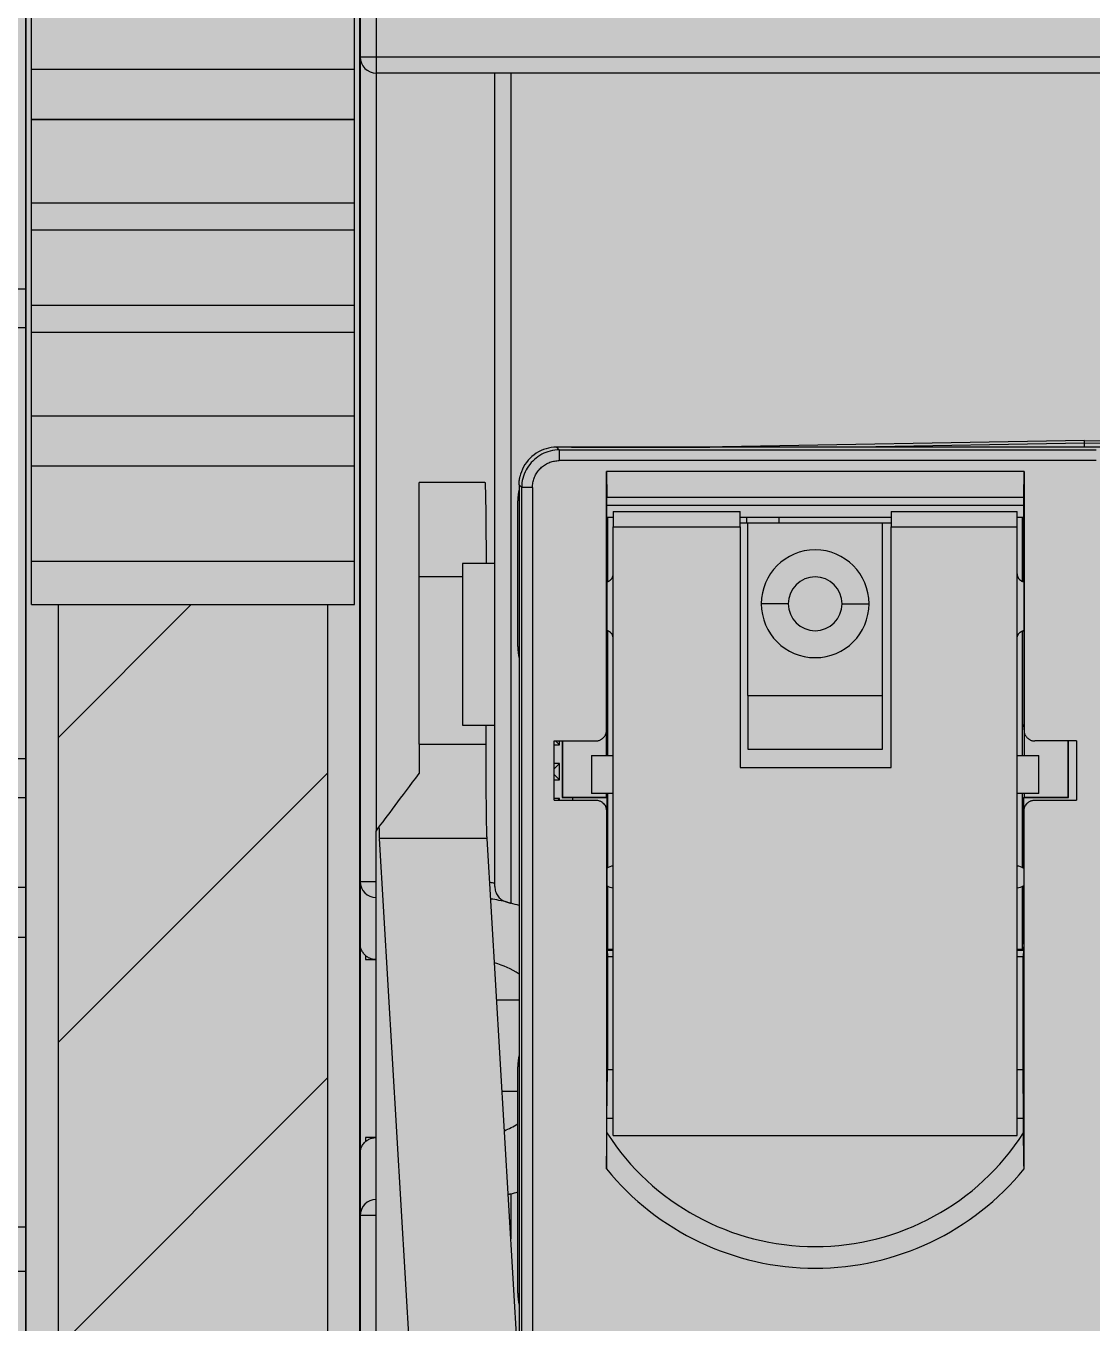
# Model space of a CAD drawing. Extents: x -20 to 2016, y -5898 to 916.
# Drawn here: x 554.75 to 574.55, y 753.79 to 777.86 of the extents above; entities that cross this region are included whole.
import ezdxf

# ---------------------------------------------------------------- set-up
doc = ezdxf.new("R2010")
doc.units = 0
for name, color, linetype in [('Default', 7, 'Continuous'), ('DV1_Default', 7, 'Continuous'), ('DV1_DRAW', 7, 'Continuous'), ('MAIN-1', 7, 'Continuous'), ('SYMS', 7, 'Continuous')]:
    doc.layers.add(name, color=color, linetype=linetype)

# ---------------------------------------------------------------- blocks, each defined once
blk = doc.blocks.new('clipfix_35_5-select__2', base_point=(-147.547, 71.306))
at = {"color": 7, "linetype": 'Continuous'}
for p, q in [((-132.965, 76.456), (-139.986, 76.456)), ((-132.965, 76.456), (-132.247, 76.456)), ((-132.965, 71.306), (-132.965, 76.456)), ((-132.247, 75.881), (-132.247, 76.456)), ((-132.247, 76.456), (-124.247, 76.456)), ((-124.247, 76.456), (-124.247, 75.881)), ((-124.247, 76.456), (-123.528, 76.456)), ((-123.528, 76.456), (-121.856, 76.456)), ((-123.528, 71.306), (-123.528, 76.456)), ((-120.931, 76.456), (-121.856, 76.456)), ((-121.856, 76.456), (-121.856, 71.306)), ((-115.557, 76.456), (-120.931, 76.456)), ((-120.931, 76.456), (-120.931, 71.306)), ((-115.557, 76.456), (-115.557, 71.306)), ((-114.737, 76.456), (-115.557, 76.456)), ((-114.737, 71.306), (-114.737, 76.456)), ((-114.737, 76.456), (-106.507, 76.456))]:
    blk.add_line(p, q, dxfattribs=at)
blk = doc.blocks.new('SE')
at = {"layer": 'DV1_Default', "linetype": 'Continuous'}
h = blk.add_hatch(dxfattribs=at)
h.set_pattern_fill('LINE', scale=1.25984, angle=45, style=0)
h.paths.add_polyline_path([(55.081, 163.679), (55.081, 138.587), (60.081, 138.587), (60.081, 163.679)])
at = {"layer": 'DV1_Default', "color": 7, "linetype": 'Continuous'}
for p, q in [((54.581, 173.608), (54.581, 174.783)), ((60.581, 173.608), (60.581, 174.783)), ((54.481, 174.337), (54.481, 174.583)), ((60.681, 174.337), (60.681, 174.583)), ((54.481, 172.337), (54.481, 174.337)), ((60.681, 172.337), (60.681, 174.337)), ((54.581, 172.679), (54.581, 173.608)), ((54.581, 173.608), (60.581, 173.608)), ((60.581, 172.679), (60.581, 173.608)), ((54.581, 172.678), (54.581, 172.679)), ((54.581, 172.679), (60.581, 172.679)), ((54.581, 171.128), (54.581, 172.678)), ((54.581, 172.678), (60.581, 172.678)), ((60.581, 172.678), (60.581, 172.679)), ((60.581, 171.128), (60.581, 172.678)), ((54.481, 167.839), (54.481, 172.337)), ((60.681, 167.839), (60.681, 172.337)), ((54.581, 170.628), (54.581, 171.128)), ((54.581, 171.128), (60.581, 171.128)), ((60.581, 170.628), (60.581, 171.128)), ((54.581, 170.628), (54.581, 170.628)), ((54.581, 169.228), (54.581, 170.628)), ((54.581, 170.628), (60.581, 170.628)), ((54.581, 170.628), (60.581, 170.628)), ((60.581, 170.628), (60.581, 170.628)), ((60.581, 169.228), (60.581, 170.628)), ((54.581, 168.728), (54.581, 169.228)), ((54.581, 169.228), (60.581, 169.228)), ((60.581, 168.728), (60.581, 169.228)), ((54.581, 168.728), (54.581, 168.728)), ((54.581, 167.179), (54.581, 168.728)), ((54.581, 168.728), (60.581, 168.728)), ((54.581, 168.728), (60.581, 168.728)), ((60.581, 168.728), (60.581, 168.728)), ((60.581, 167.179), (60.581, 168.728)), ((54.481, 165.337), (54.481, 167.839)), ((60.681, 165.337), (60.681, 167.839)), ((54.581, 166.251), (54.581, 167.179)), ((54.581, 167.179), (60.581, 167.179)), ((60.581, 166.251), (60.581, 167.179)), ((54.581, 164.479), (54.581, 166.251)), ((54.581, 166.251), (60.581, 166.251)), ((60.581, 164.479), (60.581, 166.251)), ((54.481, 139.787), (54.481, 165.337)), ((60.681, 139.787), (60.681, 165.337)), ((54.581, 164.179), (54.581, 164.479)), ((54.581, 164.479), (60.581, 164.479)), ((60.581, 164.179), (60.581, 164.479)), ((54.581, 163.679), (54.581, 164.179)), ((60.581, 163.679), (60.581, 164.179)), ((54.581, 163.679), (54.581, 163.679)), ((54.581, 163.679), (60.581, 163.679)), ((54.581, 163.679), (60.581, 163.679)), ((60.581, 163.679), (60.581, 163.679))]:
    blk.add_line(p, q, dxfattribs=at)
at = {"layer": 'DV1_DRAW', "color": 7, "linetype": 'Continuous'}
for p, q in [((55.081, 138.587), (55.081, 163.679)), ((60.081, 138.587), (60.081, 163.679))]:
    blk.add_line(p, q, dxfattribs=at)

msp = doc.modelspace()

# ---------------------------------------------------------------- hatches: boundary and pattern name
at = {"layer": 'SYMS', "true_color": 0x636466}
h = msp.add_hatch(color=251, dxfattribs=at)
h.dxf.hatch_style = 1
h.paths.add_polyline_path([(560.959, 805.331), (554.754, 805.331), (554.754, 717.489), (560.959, 717.489)])
h = msp.add_hatch(color=251, dxfattribs=at)
h.dxf.hatch_style = 1
h.paths.add_polyline_path([(560.959, 719.385), (587.859, 719.385), (587.859, 798.385), (560.959, 798.385)])
h = msp.add_hatch(color=251, dxfattribs=at)
h.dxf.hatch_style = 1
h.paths.add_polyline_path([(554.754, 787.563), (549.604, 787.563), (549.604, 738.963), (554.754, 738.963)])

# ---------------------------------------------------------------- linework, layer by layer
at = {"layer": 'MAIN-1'}
for p, q in [((560.959, 777.285), (560.959, 786.885)), ((561.259, 786.885), (561.259, 777.285)), ((560.959, 761.985), (560.959, 777.285)), ((560.959, 777.285), (561.259, 777.285)), ((561.259, 777.285), (561.259, 776.985)), ((561.259, 777.285), (587.559, 777.285)), ((587.559, 776.985), (561.259, 776.985)), ((561.259, 776.985), (561.259, 762.926)), ((563.459, 761.893), (563.459, 776.985)), ((563.759, 776.985), (563.759, 761.582)), ((564.272, 769.957), (564.229, 769.931)), ((564.317, 769.979), (564.272, 769.957)), ((564.363, 769.999), (564.317, 769.979)), ((564.411, 770.014), (564.363, 769.999)), ((564.446, 769.96), (564.407, 769.946)), ((564.459, 770.027), (564.411, 770.014)), ((564.487, 769.972), (564.446, 769.96)), ((564.508, 770.036), (564.459, 770.027)), ((564.528, 769.982), (564.487, 769.972)), ((564.558, 770.041), (564.508, 770.036)), ((564.571, 769.988), (564.528, 769.982)), ((564.608, 770.043), (564.558, 770.041)), ((564.614, 769.993), (564.571, 769.988)), ((564.657, 769.994), (564.608, 770.043)), ((574.409, 770.042), (564.608, 770.043)), ((564.657, 769.994), (564.614, 769.993)), ((564.657, 769.994), (574.626, 769.994)), ((564.657, 769.994), (564.657, 769.794)), ((564.884, 770.045), (567.454, 770.045)), ((574.409, 770.166), (567.333, 770.043)), ((574.409, 770.116), (570.18, 770.042)), ((574.409, 770.166), (574.408, 770.166)), ((574.408, 770.166), (574.409, 770.166)), ((574.409, 770.166), (574.409, 770.166)), ((574.409, 770.166), (574.409, 770.166)), ((574.409, 770.166), (574.41, 770.166)), ((574.41, 770.166), (574.409, 770.166)), ((574.409, 770.166), (574.409, 770.166)), ((574.409, 770.166), (574.409, 770.166)), ((574.409, 770.166), (574.409, 770.166)), ((574.409, 770.166), (574.409, 770.166)), ((574.409, 770.166), (574.409, 770.166)), ((574.409, 770.166), (574.409, 770.166)), ((574.409, 770.166), (581.484, 770.043)), ((574.409, 770.164), (574.409, 770.165)), ((574.409, 770.165), (574.409, 770.165)), ((574.409, 770.165), (574.409, 770.165)), ((574.409, 770.163), (574.409, 770.164)), ((574.409, 770.162), (574.409, 770.163)), ((574.409, 770.16), (574.409, 770.162)), ((574.409, 770.159), (574.409, 770.16)), ((574.409, 770.157), (574.409, 770.159)), ((574.409, 770.154), (574.409, 770.157)), ((574.409, 770.152), (574.409, 770.154)), ((574.409, 770.149), (574.409, 770.152)), ((574.409, 770.145), (574.409, 770.149)), ((574.409, 770.142), (574.409, 770.145)), ((574.409, 770.138), (574.409, 770.142)), ((574.409, 770.134), (574.409, 770.138)), ((574.409, 770.13), (574.409, 770.134)), ((574.409, 770.126), (574.409, 770.13)), ((574.409, 770.121), (574.409, 770.126)), ((574.409, 770.116), (574.409, 770.121)), ((574.409, 770.042), (574.409, 770.116)), ((578.637, 770.042), (574.409, 770.116)), ((584.209, 770.043), (574.409, 770.042)), ((564.019, 769.72), (563.994, 769.677)), ((564.047, 769.761), (564.019, 769.72)), ((564.079, 769.8), (564.047, 769.761)), ((564.113, 769.837), (564.079, 769.8)), ((564.109, 769.725), (564.084, 769.692)), ((564.136, 769.757), (564.109, 769.725)), ((564.149, 769.871), (564.113, 769.837)), ((564.165, 769.787), (564.136, 769.757)), ((564.188, 769.903), (564.149, 769.871)), ((564.195, 769.816), (564.165, 769.787)), ((564.229, 769.931), (564.188, 769.903)), ((564.227, 769.842), (564.195, 769.816)), ((564.26, 769.867), (564.227, 769.842)), ((564.295, 769.89), (564.26, 769.867)), ((564.331, 769.911), (564.295, 769.89)), ((564.368, 769.93), (564.331, 769.911)), ((564.407, 769.946), (564.368, 769.93)), ((564.382, 769.712), (564.402, 769.724)), ((564.402, 769.724), (564.421, 769.735)), ((564.421, 769.735), (564.442, 769.745)), ((564.442, 769.745), (564.462, 769.754)), ((564.462, 769.754), (564.483, 769.763)), ((564.483, 769.763), (564.504, 769.77)), ((564.504, 769.77), (564.525, 769.776)), ((564.525, 769.776), (564.547, 769.782)), ((564.547, 769.782), (564.568, 769.786)), ((564.568, 769.786), (564.59, 769.79)), ((564.59, 769.79), (564.612, 769.792)), ((564.612, 769.792), (564.635, 769.794)), ((564.635, 769.794), (564.657, 769.794)), ((574.626, 769.794), (564.657, 769.794)), ((563.918, 769.457), (563.921, 769.474)), ((563.921, 769.474), (563.924, 769.491)), ((563.937, 769.54), (563.924, 769.491)), ((563.953, 769.587), (563.937, 769.54)), ((563.971, 769.633), (563.953, 769.587)), ((563.994, 769.677), (563.971, 769.633)), ((563.991, 769.505), (563.979, 769.465)), ((564.005, 769.545), (563.991, 769.505)), ((564.022, 769.583), (564.005, 769.545)), ((564.041, 769.621), (564.022, 769.583)), ((564.061, 769.657), (564.041, 769.621)), ((564.084, 769.692), (564.061, 769.657)), ((564.189, 769.469), (564.197, 769.489)), ((564.197, 769.489), (564.207, 769.51)), ((564.207, 769.51), (564.217, 769.53)), ((564.217, 769.53), (564.228, 769.55)), ((564.228, 769.55), (564.24, 769.569)), ((564.24, 769.569), (564.253, 769.588)), ((564.253, 769.588), (564.266, 769.606)), ((564.266, 769.606), (564.281, 769.623)), ((564.281, 769.623), (564.296, 769.64)), ((564.296, 769.64), (564.312, 769.656)), ((564.312, 769.656), (564.328, 769.671)), ((564.328, 769.671), (564.346, 769.685)), ((564.346, 769.685), (564.364, 769.699)), ((564.364, 769.699), (564.382, 769.712)), ((565.532, 764.797), (565.532, 769.593)), ((573.285, 769.593), (565.532, 769.593)), ((565.532, 769.593), (565.537, 769.121)), ((573.28, 769.121), (573.285, 769.593)), ((573.285, 769.593), (573.285, 764.797)), ((563.276, 769.387), (562.054, 769.387)), ((562.054, 767.637), (562.054, 769.387)), ((563.276, 769.387), (563.277, 769.386)), ((563.277, 769.386), (563.277, 769.382)), ((563.277, 769.382), (563.278, 769.377)), ((563.278, 769.377), (563.279, 769.369)), ((563.279, 769.369), (563.28, 769.358)), ((563.28, 769.358), (563.28, 769.345)), ((563.28, 769.345), (563.281, 769.33)), ((563.281, 769.33), (563.282, 769.312)), ((563.282, 769.312), (563.283, 769.292)), ((563.283, 769.292), (563.283, 769.268)), ((563.283, 769.268), (563.284, 769.242)), ((563.284, 769.242), (563.285, 769.212)), ((563.909, 769.367), (563.91, 769.385)), ((563.909, 769.363), (563.909, 769.367)), ((563.909, 769.36), (563.909, 769.363)), ((563.909, 769.357), (563.909, 769.36)), ((563.909, 769.353), (563.909, 769.357)), ((563.909, 769.35), (563.909, 769.353)), ((563.909, 769.346), (563.909, 769.35)), ((563.909, 769.343), (563.909, 769.346)), ((563.909, 769.343), (563.909, 752.972)), ((563.909, 769.343), (563.958, 769.294)), ((563.91, 769.385), (563.911, 769.403)), ((563.911, 769.403), (563.913, 769.421)), ((563.913, 769.421), (563.915, 769.439)), ((563.915, 769.439), (563.918, 769.457)), ((563.959, 769.338), (563.958, 769.294)), ((563.958, 752.972), (563.958, 769.294)), ((564.157, 769.294), (563.958, 769.294)), ((563.963, 769.381), (563.959, 769.338)), ((563.97, 769.423), (563.963, 769.381)), ((563.979, 769.465), (563.97, 769.423)), ((564.157, 769.294), (564.158, 769.317)), ((564.157, 769.294), (564.157, 752.972)), ((564.158, 769.317), (564.16, 769.339)), ((564.16, 769.339), (564.162, 769.361)), ((564.162, 769.361), (564.165, 769.383)), ((564.165, 769.383), (564.17, 769.405)), ((564.17, 769.405), (564.175, 769.426)), ((564.175, 769.426), (564.182, 769.447)), ((564.182, 769.447), (564.189, 769.469)), ((563.285, 769.212), (563.286, 769.179)), ((563.286, 769.179), (563.287, 769.142)), ((563.287, 769.142), (563.287, 769.101)), ((563.287, 769.101), (563.288, 769.056)), ((563.288, 769.056), (563.289, 769.006)), ((563.289, 769.006), (563.29, 768.95)), ((563.884, 766.345), (563.884, 769.045)), ((565.537, 769.12), (565.537, 769.121)), ((565.537, 767.693), (565.537, 769.121)), ((565.537, 769.119), (565.537, 769.12)), ((565.537, 769.118), (565.537, 769.119)), ((565.537, 769.117), (565.537, 769.118)), ((565.537, 769.118), (565.537, 769.118)), ((565.537, 769.116), (565.537, 769.117)), ((565.537, 769.115), (565.537, 769.116)), ((565.537, 769.115), (573.28, 769.115)), ((573.28, 767.693), (573.28, 769.121)), ((573.28, 769.115), (573.28, 769.121)), ((563.29, 768.95), (563.291, 768.888)), ((563.291, 768.888), (563.292, 768.818)), ((563.292, 768.818), (563.292, 768.739)), ((565.537, 768.966), (573.28, 768.966)), ((565.657, 768.853), (568.017, 768.853)), ((565.657, 768.853), (565.657, 768.842)), ((568.017, 768.842), (565.657, 768.842)), ((565.657, 768.842), (565.657, 768.566)), ((568.017, 768.842), (568.017, 768.853)), ((568.017, 768.566), (568.017, 768.842)), ((570.817, 768.853), (573.157, 768.853)), ((570.817, 768.853), (570.817, 768.842)), ((573.157, 768.842), (570.817, 768.842)), ((570.817, 768.842), (570.817, 768.566)), ((573.157, 768.842), (573.157, 768.853)), ((573.157, 768.566), (573.157, 768.842)), ((563.292, 768.739), (563.293, 768.648)), ((563.293, 768.648), (563.294, 768.541)), ((563.294, 768.541), (563.295, 768.41)), ((565.657, 768.738), (565.538, 768.738)), ((565.538, 768.738), (565.538, 767.546)), ((565.559, 767.552), (565.559, 768.738)), ((565.657, 757.27), (565.657, 768.566)), ((565.657, 768.566), (568.017, 768.566)), ((570.817, 768.738), (568.017, 768.738)), ((568.017, 768.638), (568.157, 768.638)), ((568.017, 768.566), (568.017, 764.1)), ((568.134, 768.738), (568.134, 768.638)), ((568.157, 768.638), (570.657, 768.638)), ((568.157, 765.438), (568.157, 768.638)), ((568.734, 768.738), (568.734, 768.638)), ((570.657, 768.638), (570.817, 768.638)), ((570.657, 765.438), (570.657, 768.638)), ((570.817, 768.566), (573.157, 768.566)), ((570.817, 764.1), (570.817, 768.566)), ((573.28, 768.738), (573.157, 768.738)), ((573.157, 757.27), (573.157, 768.566)), ((573.259, 767.551), (573.259, 768.738)), ((573.28, 767.546), (573.28, 768.738)), ((563.295, 768.41), (563.296, 768.234)), ((563.296, 768.234), (563.297, 767.885)), ((563.459, 767.885), (562.859, 767.885)), ((562.859, 767.885), (562.859, 764.885)), ((562.859, 767.637), (562.054, 767.637)), ((562.054, 764.535), (562.054, 767.637)), ((565.537, 767.693), (565.537, 764.897)), ((565.537, 767.546), (565.543, 767.547)), ((565.543, 767.547), (565.55, 767.549)), ((565.55, 767.549), (565.556, 767.551)), ((565.556, 767.551), (565.563, 767.554)), ((565.563, 767.554), (565.569, 767.556)), ((565.569, 767.556), (565.575, 767.559)), ((565.575, 767.559), (565.581, 767.562)), ((565.581, 767.562), (565.587, 767.566)), ((565.587, 767.566), (565.593, 767.57)), ((565.593, 767.57), (565.598, 767.574)), ((565.598, 767.574), (565.604, 767.578)), ((565.604, 767.578), (565.609, 767.582)), ((565.609, 767.582), (565.614, 767.587)), ((565.614, 767.587), (565.618, 767.592)), ((565.618, 767.592), (565.623, 767.597)), ((565.623, 767.597), (565.627, 767.603)), ((565.627, 767.603), (565.631, 767.608)), ((565.631, 767.608), (565.635, 767.614)), ((565.635, 767.614), (565.639, 767.62)), ((565.639, 767.62), (565.642, 767.626)), ((565.642, 767.626), (565.645, 767.632)), ((565.645, 767.632), (565.647, 767.639)), ((565.647, 767.639), (565.65, 767.645)), ((565.65, 767.645), (565.652, 767.652)), ((565.652, 767.652), (565.653, 767.659)), ((565.653, 767.659), (565.655, 767.665)), ((565.655, 767.665), (565.656, 767.672)), ((565.656, 767.672), (565.657, 767.679)), ((565.657, 767.686), (565.657, 767.693)), ((565.657, 767.679), (565.657, 767.686)), ((573.157, 767.693), (573.158, 767.686)), ((573.158, 767.686), (573.158, 767.679)), ((573.158, 767.679), (573.159, 767.672)), ((573.159, 767.672), (573.16, 767.665)), ((573.16, 767.665), (573.162, 767.658)), ((573.162, 767.658), (573.163, 767.651)), ((573.163, 767.651), (573.165, 767.645)), ((573.165, 767.645), (573.168, 767.638)), ((573.168, 767.638), (573.17, 767.632)), ((573.17, 767.632), (573.173, 767.625)), ((573.173, 767.625), (573.177, 767.619)), ((573.177, 767.619), (573.18, 767.613)), ((573.18, 767.613), (573.184, 767.607)), ((573.184, 767.607), (573.188, 767.602)), ((573.188, 767.602), (573.193, 767.596)), ((573.193, 767.596), (573.197, 767.591)), ((573.197, 767.591), (573.202, 767.586)), ((573.202, 767.586), (573.207, 767.581)), ((573.207, 767.581), (573.212, 767.577)), ((573.212, 767.577), (573.218, 767.573)), ((573.218, 767.573), (573.224, 767.569)), ((573.224, 767.569), (573.229, 767.565)), ((573.229, 767.565), (573.235, 767.561)), ((573.235, 767.561), (573.241, 767.558)), ((573.241, 767.558), (573.248, 767.555)), ((573.248, 767.555), (573.254, 767.553)), ((573.254, 767.553), (573.261, 767.551)), ((573.261, 767.551), (573.267, 767.549)), ((573.267, 767.549), (573.274, 767.547)), ((573.28, 767.693), (573.28, 764.897)), ((573.274, 767.547), (573.28, 767.545)), ((568.907, 767.138), (568.407, 767.138)), ((569.907, 767.138), (570.407, 767.138)), ((565.543, 766.639), (565.537, 766.64)), ((565.55, 766.637), (565.543, 766.639)), ((565.556, 766.635), (565.55, 766.637)), ((565.563, 766.632), (565.556, 766.635)), ((565.559, 764.32), (565.559, 766.634)), ((565.569, 766.63), (565.563, 766.632)), ((565.575, 766.627), (565.569, 766.63)), ((565.581, 766.624), (565.575, 766.627)), ((565.587, 766.62), (565.581, 766.624)), ((565.593, 766.616), (565.587, 766.62)), ((565.598, 766.612), (565.593, 766.616)), ((565.604, 766.608), (565.598, 766.612)), ((565.609, 766.604), (565.604, 766.608)), ((565.614, 766.599), (565.609, 766.604)), ((565.618, 766.594), (565.614, 766.599)), ((565.623, 766.589), (565.618, 766.594)), ((565.627, 766.583), (565.623, 766.589)), ((573.188, 766.584), (573.193, 766.59)), ((573.193, 766.59), (573.197, 766.595)), ((573.197, 766.595), (573.202, 766.6)), ((573.202, 766.6), (573.207, 766.605)), ((573.207, 766.605), (573.212, 766.609)), ((573.212, 766.609), (573.218, 766.613)), ((573.218, 766.613), (573.224, 766.617)), ((573.224, 766.617), (573.229, 766.621)), ((573.229, 766.621), (573.235, 766.625)), ((573.235, 766.625), (573.241, 766.628)), ((573.241, 766.628), (573.248, 766.631)), ((573.248, 766.631), (573.254, 766.633)), ((573.254, 766.633), (573.261, 766.635)), ((573.259, 764.32), (573.259, 766.635)), ((573.261, 766.635), (573.267, 766.637)), ((573.267, 766.637), (573.274, 766.639)), ((573.274, 766.639), (573.28, 766.641)), ((565.631, 766.578), (565.627, 766.583)), ((565.635, 766.572), (565.631, 766.578)), ((565.639, 766.566), (565.635, 766.572)), ((565.642, 766.56), (565.639, 766.566)), ((565.645, 766.553), (565.642, 766.56)), ((565.647, 766.547), (565.645, 766.553)), ((565.65, 766.541), (565.647, 766.547)), ((565.652, 766.534), (565.65, 766.541)), ((565.653, 766.527), (565.652, 766.534)), ((565.655, 766.521), (565.653, 766.527)), ((565.656, 766.514), (565.655, 766.521)), ((565.657, 766.507), (565.656, 766.514)), ((565.657, 766.5), (565.657, 766.507)), ((565.657, 766.493), (565.657, 766.5)), ((573.157, 766.493), (573.158, 766.5)), ((573.158, 766.507), (573.159, 766.514)), ((573.158, 766.5), (573.158, 766.507)), ((573.159, 766.514), (573.16, 766.521)), ((573.16, 766.521), (573.162, 766.528)), ((573.162, 766.528), (573.163, 766.534)), ((573.163, 766.534), (573.165, 766.541)), ((573.165, 766.541), (573.168, 766.548)), ((573.168, 766.548), (573.17, 766.554)), ((573.17, 766.554), (573.173, 766.56)), ((573.173, 766.56), (573.177, 766.567)), ((573.177, 766.567), (573.18, 766.573)), ((573.18, 766.573), (573.184, 766.578)), ((573.184, 766.578), (573.188, 766.584)), ((568.157, 765.438), (568.157, 764.438)), ((568.157, 765.438), (570.657, 765.438)), ((570.657, 764.438), (570.657, 765.438)), ((562.859, 764.885), (563.459, 764.885)), ((563.297, 764.535), (563.297, 764.885)), ((565.472, 764.651), (565.48, 764.659)), ((565.48, 764.659), (565.487, 764.667)), ((565.487, 764.667), (565.494, 764.676)), ((565.494, 764.676), (565.5, 764.685)), ((565.5, 764.685), (565.506, 764.694)), ((565.506, 764.694), (565.512, 764.704)), ((565.512, 764.704), (565.516, 764.714)), ((565.516, 764.714), (565.521, 764.725)), ((565.521, 764.725), (565.525, 764.737)), ((565.525, 764.737), (565.528, 764.749)), ((565.528, 764.749), (565.53, 764.762)), ((565.53, 764.762), (565.532, 764.776)), ((565.531, 764.32), (565.531, 764.768)), ((565.537, 764.897), (565.532, 764.797)), ((565.537, 764.888), (565.532, 764.788)), ((565.532, 764.796), (565.532, 764.797)), ((565.532, 764.795), (565.532, 764.796)), ((565.532, 764.794), (565.532, 764.795)), ((565.532, 764.793), (565.532, 764.794)), ((565.532, 764.791), (565.532, 764.793)), ((565.532, 764.79), (565.532, 764.791)), ((565.532, 764.776), (565.532, 764.79)), ((565.537, 764.896), (565.537, 764.897)), ((565.537, 764.895), (565.537, 764.896)), ((565.537, 764.894), (565.537, 764.895)), ((565.537, 764.893), (565.537, 764.894)), ((565.537, 764.892), (565.537, 764.893)), ((565.537, 764.891), (565.537, 764.892)), ((573.285, 764.797), (573.28, 764.897)), ((573.28, 764.897), (573.28, 764.896)), ((573.28, 764.896), (573.28, 764.895)), ((573.28, 764.895), (573.28, 764.894)), ((573.28, 764.894), (573.28, 764.893)), ((573.28, 764.893), (573.28, 764.892)), ((573.28, 764.892), (573.28, 764.891)), ((573.281, 764.888), (573.285, 764.788)), ((573.285, 764.797), (573.285, 764.796)), ((573.285, 764.796), (573.285, 764.795)), ((573.285, 764.795), (573.285, 764.794)), ((573.285, 764.794), (573.285, 764.793)), ((573.285, 764.793), (573.285, 764.791)), ((573.285, 764.791), (573.285, 764.79)), ((573.285, 764.79), (573.286, 764.776)), ((573.286, 764.776), (573.287, 764.762)), ((573.287, 764.767), (573.287, 764.32)), ((573.287, 764.762), (573.29, 764.749)), ((573.29, 764.749), (573.293, 764.737)), ((573.293, 764.737), (573.296, 764.725)), ((573.296, 764.725), (573.301, 764.714)), ((573.301, 764.714), (573.306, 764.704)), ((573.306, 764.704), (573.311, 764.694)), ((573.311, 764.694), (573.317, 764.685)), ((573.317, 764.685), (573.323, 764.676)), ((573.323, 764.676), (573.33, 764.667)), ((573.33, 764.667), (573.337, 764.659)), ((573.337, 764.659), (573.345, 764.651)), ((562.054, 764.535), (563.297, 764.535)), ((562.054, 764.535), (562.054, 763.987)), ((563.297, 764.409), (563.297, 764.535)), ((564.559, 763.493), (564.559, 764.593)), ((564.559, 764.593), (565.332, 764.593)), ((564.559, 764.523), (564.659, 764.523)), ((564.659, 764.523), (564.588, 764.593)), ((564.659, 764.523), (564.659, 764.593)), ((564.71, 764.593), (564.71, 763.543)), ((564.716, 764.593), (564.716, 763.548)), ((565.332, 764.593), (565.347, 764.593)), ((565.347, 764.593), (565.361, 764.595)), ((565.361, 764.595), (565.374, 764.597)), ((565.374, 764.597), (565.387, 764.6)), ((565.387, 764.6), (565.398, 764.603)), ((565.398, 764.603), (565.409, 764.607)), ((565.409, 764.607), (565.42, 764.612)), ((565.42, 764.612), (565.43, 764.618)), ((565.43, 764.618), (565.439, 764.624)), ((565.439, 764.624), (565.448, 764.63)), ((565.448, 764.63), (565.457, 764.637)), ((565.457, 764.637), (565.465, 764.644)), ((565.465, 764.644), (565.472, 764.651)), ((568.157, 764.438), (570.657, 764.438)), ((573.345, 764.651), (573.353, 764.644)), ((573.353, 764.644), (573.361, 764.637)), ((573.361, 764.637), (573.369, 764.63)), ((573.369, 764.63), (573.378, 764.624)), ((573.378, 764.624), (573.387, 764.618)), ((573.387, 764.618), (573.397, 764.612)), ((573.397, 764.612), (573.408, 764.607)), ((573.408, 764.607), (573.419, 764.603)), ((573.419, 764.603), (573.431, 764.6)), ((573.431, 764.6), (573.443, 764.597)), ((573.443, 764.597), (573.456, 764.595)), ((573.456, 764.595), (573.47, 764.593)), ((573.47, 764.593), (573.485, 764.593)), ((574.259, 764.593), (573.485, 764.593)), ((574.102, 763.548), (574.102, 764.593)), ((574.109, 763.541), (574.109, 764.593)), ((574.259, 764.593), (574.259, 763.493)), ((563.297, 764.291), (563.297, 764.409)), ((563.298, 764.18), (563.297, 764.291)), ((563.298, 764.076), (563.298, 764.18)), ((565.257, 764.32), (565.657, 764.32)), ((565.257, 764.32), (565.257, 763.62)), ((573.157, 764.32), (573.557, 764.32)), ((573.557, 763.62), (573.557, 764.32)), ((561.993, 763.905), (562.054, 763.987)), ((563.298, 763.977), (563.298, 764.076)), ((563.299, 763.883), (563.298, 763.977)), ((564.659, 764.173), (564.559, 764.173)), ((564.659, 764.173), (564.559, 764.073)), ((564.659, 763.873), (564.559, 763.973)), ((564.659, 763.873), (564.659, 764.173)), ((568.017, 764.1), (570.817, 764.1)), ((561.819, 763.673), (561.876, 763.749)), ((561.876, 763.749), (561.934, 763.826)), ((561.934, 763.826), (561.993, 763.905)), ((563.299, 763.793), (563.299, 763.883)), ((563.3, 763.707), (563.299, 763.793)), ((563.3, 763.624), (563.3, 763.707)), ((564.559, 763.873), (564.659, 763.873)), ((561.609, 763.393), (561.659, 763.46)), ((561.659, 763.46), (561.711, 763.529)), ((561.711, 763.529), (561.764, 763.6)), ((561.764, 763.6), (561.819, 763.673)), ((563.301, 763.545), (563.3, 763.624)), ((563.302, 763.47), (563.301, 763.545)), ((563.302, 763.398), (563.302, 763.47)), ((564.659, 763.523), (564.559, 763.523)), ((564.559, 763.493), (565.332, 763.493)), ((564.659, 763.523), (564.629, 763.493)), ((564.659, 763.493), (564.659, 763.523)), ((564.71, 763.543), (564.716, 763.548)), ((564.71, 763.543), (564.909, 763.543)), ((564.716, 763.548), (565.531, 763.548)), ((564.909, 763.493), (564.909, 763.543)), ((564.909, 763.542), (565.538, 763.541)), ((565.657, 763.62), (565.257, 763.62)), ((565.332, 763.493), (565.35, 763.492)), ((565.35, 763.492), (565.366, 763.491)), ((565.366, 763.491), (565.382, 763.488)), ((565.382, 763.488), (565.396, 763.484)), ((565.396, 763.484), (565.409, 763.479)), ((565.409, 763.479), (565.422, 763.473)), ((565.422, 763.473), (565.433, 763.467)), ((565.433, 763.467), (565.444, 763.46)), ((565.444, 763.46), (565.455, 763.452)), ((565.531, 763.548), (565.531, 763.62)), ((565.538, 763.541), (565.531, 763.548)), ((565.538, 763.541), (565.538, 762.23)), ((565.559, 762.244), (565.559, 763.62)), ((573.557, 763.62), (573.157, 763.62)), ((573.259, 762.242), (573.259, 763.62)), ((573.28, 763.541), (573.287, 763.548)), ((573.28, 762.228), (573.28, 763.541)), ((573.28, 763.541), (574.109, 763.541)), ((573.287, 763.62), (573.287, 763.548)), ((573.287, 763.548), (574.102, 763.548)), ((573.359, 763.449), (573.368, 763.456)), ((573.368, 763.456), (573.377, 763.462)), ((573.377, 763.462), (573.386, 763.468)), ((573.386, 763.468), (573.396, 763.474)), ((573.396, 763.474), (573.407, 763.479)), ((573.407, 763.479), (573.418, 763.483)), ((573.418, 763.483), (573.43, 763.486)), ((573.43, 763.486), (573.442, 763.489)), ((573.442, 763.489), (573.456, 763.491)), ((573.456, 763.491), (573.47, 763.493)), ((573.47, 763.493), (573.485, 763.493)), ((573.485, 763.493), (574.259, 763.493)), ((574.109, 763.541), (574.102, 763.548)), ((561.468, 763.206), (561.514, 763.266)), ((561.514, 763.266), (561.561, 763.328)), ((561.561, 763.328), (561.609, 763.393)), ((563.303, 763.33), (563.302, 763.398)), ((563.304, 763.265), (563.303, 763.33)), ((563.305, 763.204), (563.304, 763.265)), ((565.455, 763.452), (565.465, 763.443)), ((565.465, 763.443), (565.474, 763.434)), ((565.474, 763.434), (565.483, 763.425)), ((565.478, 763.43), (565.474, 763.434)), ((565.489, 763.423), (565.48, 763.432)), ((565.483, 763.425), (565.491, 763.415)), ((565.497, 763.414), (565.489, 763.423)), ((565.491, 763.415), (565.499, 763.405)), ((565.505, 763.404), (565.497, 763.414)), ((565.499, 763.405), (565.506, 763.394)), ((565.512, 763.393), (565.505, 763.404)), ((565.506, 763.394), (565.513, 763.382)), ((565.518, 763.382), (565.512, 763.393)), ((565.513, 763.382), (565.518, 763.37)), ((565.523, 763.37), (565.518, 763.382)), ((565.518, 763.37), (565.523, 763.357)), ((565.527, 763.358), (565.523, 763.37)), ((565.523, 763.357), (565.527, 763.342)), ((565.53, 763.345), (565.527, 763.358)), ((565.527, 763.342), (565.53, 763.327)), ((565.533, 763.332), (565.53, 763.345)), ((565.53, 763.327), (565.532, 763.311)), ((565.532, 763.311), (565.532, 763.293)), ((565.532, 763.293), (565.537, 763.289)), ((565.532, 763.293), (565.532, 756.652)), ((565.535, 763.318), (565.533, 763.332)), ((565.536, 763.304), (565.535, 763.318)), ((565.537, 763.289), (565.536, 763.304)), ((565.537, 763.289), (565.537, 760.84)), ((573.281, 763.304), (573.28, 763.289)), ((573.28, 763.289), (573.285, 763.293)), ((573.28, 763.289), (573.28, 760.84)), ((573.282, 763.318), (573.281, 763.304)), ((573.284, 763.332), (573.282, 763.318)), ((573.287, 763.345), (573.284, 763.332)), ((573.285, 763.308), (573.287, 763.322)), ((573.285, 763.293), (573.285, 763.308)), ((573.285, 756.652), (573.285, 763.293)), ((573.29, 763.358), (573.287, 763.345)), ((573.287, 763.322), (573.289, 763.335)), ((573.289, 763.335), (573.291, 763.348)), ((573.295, 763.37), (573.29, 763.358)), ((573.291, 763.348), (573.295, 763.36)), ((573.3, 763.382), (573.295, 763.37)), ((573.295, 763.36), (573.299, 763.371)), ((573.299, 763.371), (573.304, 763.381)), ((573.306, 763.393), (573.3, 763.382)), ((573.304, 763.381), (573.309, 763.391)), ((573.312, 763.404), (573.306, 763.393)), ((573.309, 763.391), (573.315, 763.401)), ((573.32, 763.414), (573.312, 763.404)), ((573.315, 763.401), (573.322, 763.41)), ((573.328, 763.423), (573.32, 763.414)), ((573.322, 763.41), (573.329, 763.418)), ((573.337, 763.432), (573.328, 763.423)), ((573.329, 763.418), (573.336, 763.427)), ((573.336, 763.427), (573.343, 763.434)), ((573.343, 763.434), (573.339, 763.43)), ((573.343, 763.434), (573.351, 763.442)), ((573.351, 763.442), (573.359, 763.449)), ((561.254, 762.92), (561.308, 762.992)), ((561.308, 762.992), (561.345, 763.041)), ((561.308, 762.992), (561.309, 762.956)), ((561.345, 763.041), (561.384, 763.093)), ((561.384, 763.093), (561.425, 763.148)), ((561.425, 763.148), (561.468, 763.206)), ((563.306, 763.146), (563.305, 763.204)), ((563.306, 763.092), (563.306, 763.146)), ((563.307, 763.041), (563.306, 763.092)), ((563.308, 762.994), (563.307, 763.041)), ((563.309, 762.95), (563.308, 762.994)), ((561.254, 752.389), (561.254, 762.92)), ((561.309, 762.956), (561.31, 762.923)), ((561.31, 762.923), (561.311, 762.894)), ((561.311, 762.894), (561.312, 762.869)), ((561.312, 762.869), (561.313, 762.846)), ((561.313, 762.846), (561.314, 762.828)), ((561.314, 762.828), (561.315, 762.812)), ((561.315, 762.812), (561.315, 762.8)), ((561.315, 762.8), (561.316, 762.792)), ((561.316, 762.792), (561.317, 762.787)), ((561.317, 762.787), (561.318, 762.785)), ((561.9, 752.967), (561.318, 762.785)), ((563.319, 762.785), (561.318, 762.785)), ((563.311, 762.91), (563.309, 762.95)), ((563.312, 762.875), (563.311, 762.91)), ((563.313, 762.844), (563.312, 762.875)), ((563.314, 762.819), (563.313, 762.844)), ((563.316, 762.801), (563.314, 762.819)), ((563.317, 762.789), (563.316, 762.801)), ((563.319, 762.785), (563.317, 762.789)), ((563.899, 752.972), (563.319, 762.785)), ((560.959, 760.835), (560.959, 761.985)), ((560.959, 761.985), (561.254, 761.985)), ((563.459, 761.893), (563.46, 761.868)), ((563.46, 761.868), (563.463, 761.844)), ((563.463, 761.844), (563.467, 761.821)), ((563.467, 761.821), (563.474, 761.798)), ((563.474, 761.798), (563.482, 761.776)), ((563.482, 761.776), (563.492, 761.755)), ((565.538, 761.91), (565.538, 760.822)), ((565.559, 760.727), (565.559, 761.896)), ((573.259, 760.727), (573.259, 761.897)), ((573.28, 760.823), (573.28, 761.912)), ((563.492, 761.755), (563.503, 761.735)), ((563.503, 761.735), (563.516, 761.717)), ((563.516, 761.717), (563.529, 761.699)), ((563.529, 761.699), (563.543, 761.684)), ((563.543, 761.684), (563.558, 761.67)), ((563.558, 761.67), (563.573, 761.657)), ((563.573, 761.657), (563.589, 761.645)), ((563.589, 761.645), (563.605, 761.635)), ((563.605, 761.635), (563.621, 761.626)), ((563.621, 761.626), (563.637, 761.619)), ((563.637, 761.619), (563.653, 761.612)), ((563.653, 761.612), (563.67, 761.606)), ((563.67, 761.606), (563.686, 761.602)), ((563.686, 761.602), (563.696, 761.599)), ((563.696, 761.599), (563.706, 761.596)), ((563.706, 761.596), (563.717, 761.594)), ((563.717, 761.594), (563.727, 761.591)), ((563.727, 761.591), (563.738, 761.588)), ((563.738, 761.588), (563.748, 761.585)), ((563.748, 761.585), (563.759, 761.582)), ((560.959, 760.816), (560.959, 760.835)), ((560.961, 760.797), (560.959, 760.816)), ((565.537, 760.84), (565.549, 760.593)), ((573.28, 760.84), (573.268, 760.593)), ((560.964, 760.779), (560.961, 760.797)), ((560.968, 760.761), (560.964, 760.779)), ((560.973, 760.743), (560.968, 760.761)), ((560.979, 760.726), (560.973, 760.743)), ((560.986, 760.71), (560.979, 760.726)), ((560.994, 760.694), (560.986, 760.71)), ((561.003, 760.678), (560.994, 760.694)), ((561.012, 760.664), (561.003, 760.678)), ((561.022, 760.65), (561.012, 760.664)), ((561.033, 760.638), (561.022, 760.65)), ((561.043, 760.626), (561.033, 760.638)), ((561.055, 760.615), (561.043, 760.626)), ((561.066, 760.604), (561.055, 760.615)), ((561.059, 760.611), (561.059, 760.535)), ((561.078, 760.595), (561.066, 760.604)), ((561.09, 760.586), (561.078, 760.595)), ((561.103, 760.579), (561.09, 760.586)), ((561.115, 760.571), (561.103, 760.579)), ((561.128, 760.565), (561.115, 760.571)), ((565.543, 760.712), (565.559, 760.727)), ((565.657, 760.706), (565.543, 760.706)), ((565.549, 760.593), (565.549, 758.493)), ((565.549, 760.593), (565.657, 760.593)), ((565.559, 760.727), (565.657, 760.727)), ((573.157, 760.727), (573.259, 760.727)), ((573.274, 760.706), (573.157, 760.706)), ((573.157, 760.593), (573.268, 760.593)), ((573.274, 760.712), (573.259, 760.727)), ((573.268, 758.493), (573.268, 760.593)), ((561.059, 760.535), (561.254, 760.535)), ((561.14, 760.559), (561.128, 760.565)), ((561.153, 760.554), (561.14, 760.559)), ((561.165, 760.55), (561.153, 760.554)), ((561.178, 760.546), (561.165, 760.55)), ((561.191, 760.543), (561.178, 760.546)), ((561.203, 760.54), (561.191, 760.543)), ((561.216, 760.538), (561.203, 760.54)), ((561.229, 760.536), (561.216, 760.538)), ((561.242, 760.535), (561.229, 760.536)), ((561.254, 760.535), (561.242, 760.535)), ((563.909, 759.785), (563.496, 759.785)), ((563.884, 754.345), (563.884, 758.545)), ((565.541, 757.593), (565.549, 758.493)), ((565.549, 758.493), (565.657, 758.493)), ((573.157, 758.493), (573.268, 758.493)), ((573.276, 757.593), (573.268, 758.493)), ((563.884, 758.085), (563.597, 758.085)), ((565.541, 757.32), (565.541, 757.593)), ((565.541, 757.593), (565.657, 757.593)), ((573.157, 757.593), (573.276, 757.593)), ((573.276, 757.32), (573.276, 757.593)), ((561.254, 757.235), (561.059, 757.235)), ((561.059, 757.235), (561.059, 757.158)), ((561.108, 757.194), (561.123, 757.202)), ((561.123, 757.202), (561.137, 757.209)), ((561.137, 757.209), (561.152, 757.215)), ((561.152, 757.215), (561.166, 757.22)), ((561.166, 757.22), (561.181, 757.225)), ((561.181, 757.225), (561.196, 757.228)), ((561.196, 757.228), (561.21, 757.231)), ((561.21, 757.231), (561.225, 757.233)), ((561.225, 757.233), (561.24, 757.234)), ((561.24, 757.234), (561.254, 757.235)), ((565.539, 757.129), (565.54, 757.225)), ((565.54, 757.225), (565.541, 757.32)), ((565.657, 757.27), (573.157, 757.27)), ((573.277, 757.225), (573.276, 757.32)), ((573.278, 757.129), (573.277, 757.225)), ((560.959, 756.957), (560.962, 756.978)), ((560.962, 756.978), (560.966, 756.999)), ((560.966, 756.999), (560.971, 757.02)), ((560.971, 757.02), (560.978, 757.04)), ((560.978, 757.04), (560.985, 757.059)), ((560.985, 757.059), (560.995, 757.077)), ((560.995, 757.077), (561.005, 757.095)), ((561.005, 757.095), (561.016, 757.111)), ((561.016, 757.111), (561.028, 757.126)), ((561.028, 757.126), (561.04, 757.14)), ((561.04, 757.14), (561.053, 757.153)), ((561.053, 757.153), (561.066, 757.165)), ((561.066, 757.165), (561.08, 757.176)), ((561.08, 757.176), (561.094, 757.186)), ((561.094, 757.186), (561.108, 757.194)), ((565.536, 756.939), (565.538, 757.034)), ((565.538, 757.034), (565.539, 757.129)), ((573.28, 757.034), (573.278, 757.129)), ((573.281, 756.939), (573.28, 757.034)), ((560.959, 756.935), (560.959, 756.957)), ((560.959, 755.785), (560.959, 756.935)), ((565.532, 756.652), (565.534, 756.748)), ((565.534, 756.748), (565.535, 756.843)), ((565.535, 756.843), (565.536, 756.939)), ((573.282, 756.843), (573.281, 756.939)), ((573.283, 756.748), (573.282, 756.843)), ((573.285, 756.652), (573.283, 756.748)), ((563.718, 756.176), (563.71, 756.174)), ((563.726, 756.178), (563.718, 756.176)), ((563.734, 756.18), (563.726, 756.178)), ((563.742, 756.183), (563.734, 756.18)), ((563.75, 756.185), (563.742, 756.183)), ((563.759, 756.187), (563.75, 756.185)), ((563.759, 756.187), (563.759, 755.351)), ((560.959, 738.185), (560.959, 755.785)), ((561.254, 755.785), (560.959, 755.785))]:
    msp.add_line(p, q, dxfattribs=at)
for centre, radius, start, end in [((561.259, 777.285), 0.3, 180, 270), ((564.884, 769.045), 1, 90, 93.4734), ((564.884, 769.045), 1, 167.1614, 180), ((569.407, 767.138), 1, 0, 180), ((569.407, 767.138), 0.5, 0, 180), ((569.407, 767.138), 1, 180, 0), ((569.407, 767.138), 0.5, 180, 0), ((564.884, 766.345), 1, 180, 192.8386), ((565.657, 762.07), 0.2, 90, 127.0982), ((573.157, 762.07), 0.2, 52.0488, 90), ((561.259, 761.985), 0.3, 180, 269.1562), ((563.009, 758.885), 3.1, 81.6534, 83.3597), ((565.657, 762.07), 0.2, 232.9018, 270), ((573.157, 762.07), 0.2, 270, 307.9512), ((563.009, 758.885), 2.8, 76.003, 82.2722), ((563.009, 758.885), 2.8, 71.2509, 74.4629), ((563.009, 758.885), 1.65, 56.9443, 74.2912), ((564.884, 758.545), 1, 167.1614, 180), ((563.009, 758.885), 1.65, 292.4854, 302.0259), ((569.409, 759.81), 4.6, 212.7805, 327.2195), ((569.409, 759.81), 5, 219.1732, 320.8268), ((561.259, 755.785), 0.3, 90.8438, 180), ((563.009, 758.885), 2.8, 285.537, 288.21), ((564.884, 754.345), 1, 180, 192.836)]:
    msp.add_arc(centre, radius, start, end, dxfattribs=at)
at = {"layer": 'SYMS'}
for points in [[(554.754, 805.331), (560.959, 805.331), (560.959, 717.489), (554.754, 717.489)], [(554.754, 805.331), (560.959, 805.331), (560.959, 717.489), (554.754, 717.489)], [(560.959, 798.385), (587.859, 798.385), (587.859, 719.385), (560.959, 719.385)], [(549.604, 787.563), (554.754, 787.563), (554.754, 738.963), (549.604, 738.963)]]:
    msp.add_lwpolyline(points, close=True, dxfattribs=at)

# ---------------------------------------------------------------- block references
at = {"rotation": 270}
msp.add_blockref('clipfix_35_5-select__2', (549.604, 787.563), dxfattribs=at)
at = {"layer": 'Default'}
msp.add_blockref('SE', (500.275, 603.448), dxfattribs=at)

doc.saveas('drawing.dxf')
